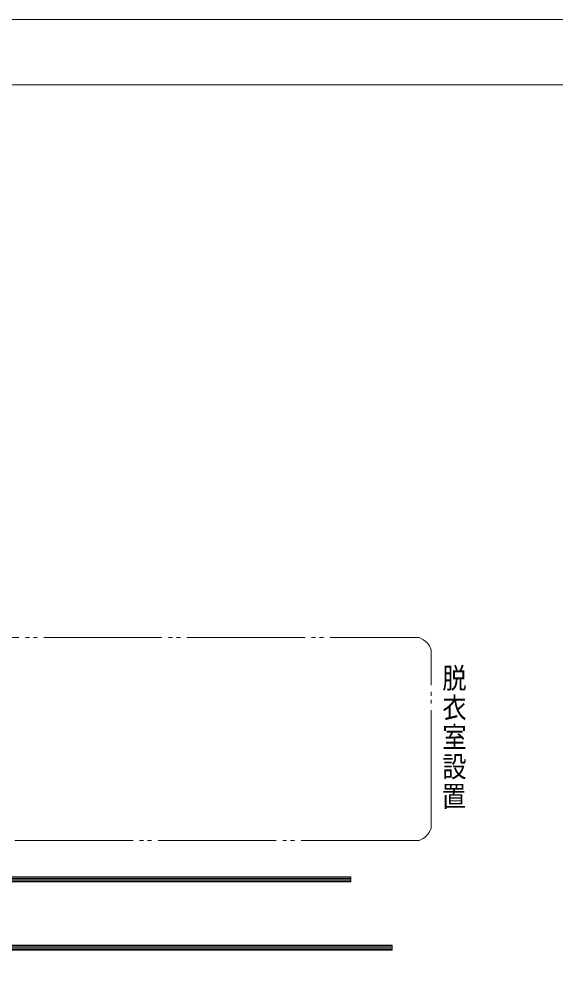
# Model space of a CAD drawing. Units: millimetres on the paper. Extents: x -305 to 305, y -152 to 152.
# Drawn here: x 2.9 to 84.6, y 0.9 to 148.5 of the extents above; entities that cross this region are included whole.
import ezdxf
from ezdxf.enums import TextEntityAlignment as Align

# ---------------------------------------------------------------- set-up
doc = ezdxf.new("R2010")
doc.units = ezdxf.units.MM
doc.linetypes.add('LONG_DOUBLE_CHAIN', pattern=[21.8, 18, -1, 0.6, -0.6, 0.6, -1])
for name, color, linetype, lineweight in [('0-1_0', 7, 'Continuous', 9), ('0-2_図面枠', 3, 'Continuous', 9), ('0-3_DEFPOINTS', 7, 'Continuous', 9)]:
    doc.layers.add(name, color=color, linetype=linetype, lineweight=lineweight)
doc.styles.add('ＭＳ ゴシック', font='')
doc.styles.get('ＭＳ ゴシック').set_extended_font_data('MS Gothic')

msp = doc.modelspace()

# ---------------------------------------------------------------- linework, layer by layer
at = {"layer": '0-1_0', "linetype": 'LONG_DOUBLE_CHAIN'}
for p, q in [((-211.401, 54.234), (63.796, 54.234)), ((65.65, 25.166), (65.65, 52.378)), ((63.796, 23.311), (-211.401, 23.311))]:
    msp.add_line(p, q, dxfattribs=at)
at = {"layer": '0-1_0'}
for p, q in [((53.383, 17.683), (-222.813, 17.683)), ((53.383, 17.483), (-222.813, 17.483)), ((53.383, 17.283), (-222.813, 17.283)), ((53.383, 17.083), (-222.813, 17.083)), ((59.687, 7.276), (-222.813, 7.276)), ((59.687, 7.076), (-222.813, 7.076)), ((59.687, 6.876), (-222.813, 6.876)), ((59.687, 6.676), (-222.813, 6.676))]:
    msp.add_line(p, q, dxfattribs=at)
at = {"layer": '0-1_0', "linetype": 'LONG_DOUBLE_CHAIN'}
for points in [[(63.796, 54.234), (64.469, 53.901), (65.051, 53.391), (65.362, 52.981), (65.65, 52.378)], [(65.65, 25.166), (65.315, 24.491), (64.807, 23.908), (64.397, 23.596), (63.796, 23.311)]]:
    msp.add_lwpolyline(points, dxfattribs=at)
at = {"layer": '0-1_0'}
for points in [[(53.383, 17.733), (-222.813, 17.733), (-222.813, 16.983), (53.383, 16.983)], [(59.687, 7.326), (-222.813, 7.326), (-222.813, 6.576), (59.687, 6.576)]]:
    msp.add_lwpolyline(points, close=True, dxfattribs=at)
at = {"layer": '0-2_図面枠'}
msp.add_lwpolyline([(-291.017, -138.498), (108.983, -138.498), (108.983, 138.502), (-291.017, 138.502)], close=True, dxfattribs=at)
at = {"layer": '0-3_DEFPOINTS'}
msp.add_line((118.983, 148.502), (-301.017, 148.502), dxfattribs=at)

# ---------------------------------------------------------------- texts
at = {"layer": '0-1_0', "style": 'ＭＳ ゴシック', "width": 0.85}
for s, p in [('脱', (67.338, 45.507)), ('衣', (67.338, 41.007)), ('室', (67.338, 36.507)), ('設', (67.338, 32.007)), ('置', (67.234, 27.507))]:
    msp.add_text(s, height=3.182, dxfattribs=at).set_placement(p, align=Align.BOTTOM_LEFT)

doc.saveas('drawing.dxf')
